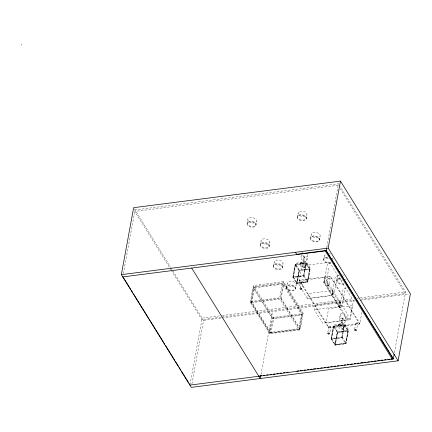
<?xml version="1.0" encoding="UTF-8"?>
<svg xmlns="http://www.w3.org/2000/svg" width="432" height="432" viewBox="0 0 432 432"><rect width="100%" height="100%" fill="white"/><g stroke="black" fill="none" stroke-linecap="round" stroke-linejoin="round"><path stroke-width="0.32" stroke-dasharray="2.16 1.62" d="M301.531 254.777C300.008 257.569 301.714 261.058 304.814 261.5C307.957 261.738 307.994 256.273 307.13 254.146M302.508 264.06L303.28 264.584L304.619 257.418L304.085 256.824L302.508 264.06L302.994 263.995L303.318 264.514M303.809 256.959L304.133 257.477L304.619 257.418M306.731 260.539C307.179 257.936 302.767 254.761 301.061 257.332M339.298 318.962C339.039 320.814 340.729 322.321 342.311 322.947C345.573 324.275 345.503 319.68 345.789 317.687C346.048 315.83 344.358 314.323 342.776 313.702C339.52 312.368 339.584 316.964 339.298 318.962C341.01 316.386 345.416 319.561 344.968 322.164M340.119 314.485C339.671 317.088 344.083 320.258 345.789 317.687M340.745 325.685L341.523 326.209L342.857 319.043L342.322 318.449L340.745 325.685L341.231 325.62L341.555 326.144M342.047 318.584L342.371 319.108L342.857 319.043M123.352 273.613L135.038 209.941L338.418 183.816L339.838 186.106M189.934 384.815L202.171 318.141L221.573 315.646M191.889 384.053L203.569 320.393L172.336 270.054M247.061 223.576L247.828 219.413M255.906 225.364A4.514 2.678 10.4 0 0 249.804 221.767A4.514 2.678 10.4 0 0 248.74 226.282A4.514 2.678 10.4 0 0 255.906 225.364L256.673 221.195A4.514 2.678 10.4 0 0 250.571 217.598A4.514 2.678 10.4 0 0 249.507 222.118A4.514 2.678 10.4 0 0 256.673 221.195M260.237 244.814L261.004 240.646M250.274 302.184L253.33 285.514L283.667 281.615L303.248 313.173L300.191 329.843L269.854 333.742L250.252 302.146L280.611 298.285L300.191 329.843M251.726 302.724L251.834 302.13L250.803 302.265L253.422 287.977L254.437 287.809L251.705 302.692L270.47 332.932L298.733 329.303L301.579 313.821L273.31 317.455L273.202 318.049L273.618 318.724L301.887 315.09L282.307 283.532L254.038 287.167L251.419 301.455L270.999 333.013L299.263 329.378M269.082 246.596A4.514 2.678 10.4 0 0 262.98 243A4.514 2.678 10.4 0 0 261.916 247.514A4.514 2.678 10.4 0 0 269.082 246.596L269.849 242.428A4.514 2.678 10.4 0 0 263.747 238.831A4.514 2.678 10.4 0 0 262.683 243.351A4.514 2.678 10.4 0 0 269.849 242.428M273.413 266.047L274.18 261.878M260.95 374.533L272.516 311.537M281.135 298.366L299.878 328.574L269.546 332.467L272.165 318.179L253.422 287.977M269.854 333.742L272.916 317.072M282.258 267.829A4.514 2.678 10.4 0 0 276.156 264.233A4.514 2.678 10.4 0 0 275.092 268.753A4.514 2.678 10.4 0 0 282.258 267.829L283.019 263.66A4.514 2.678 10.4 0 0 276.923 260.064A4.514 2.678 10.4 0 0 275.859 264.584A4.514 2.678 10.4 0 0 283.019 263.66M270.891 333.607L273.731 318.13L254.567 287.248L254.459 287.842L283.759 284.078L302.503 314.285L299.77 329.168M282.307 283.532L279.682 297.826L251.419 301.455M280.611 298.285L283.667 281.615M281.027 298.96L283.759 284.078M297.356 217.118L298.123 212.949M286.589 287.28L287.356 283.111M292.837 277.328L295.429 263.228L306.45 261.814L310.311 268.034L307.724 282.134L296.698 283.549L292.837 277.328L303.944 276.043L306.277 263.347L295.25 264.762L293.015 276.95L296.989 283.365L307.265 282.047L309.685 268.839L299.414 270.162L295.72 264.206L293.296 277.414L303.566 276.086L307.265 282.047M293.215 277.279L295.547 264.578L305.818 263.261L309.679 269.482L307.438 281.675L296.789 283.041M306.202 218.9A4.514 2.678 10.4 0 0 300.1 215.303A4.514 2.678 10.4 0 0 299.036 219.823A4.514 2.678 10.4 0 0 306.202 218.9L306.963 214.736A4.514 2.678 10.4 0 0 300.866 211.14A4.514 2.678 10.4 0 0 299.803 215.654A4.514 2.678 10.4 0 0 306.963 214.736M299.867 264.373L300.067 263.282L301.336 261.749L304.187 262.753L305.759 265.291L305.559 266.382L304.285 267.916L301.439 266.911L299.867 264.373L301.136 262.84L301.336 261.749M295.434 289.062A4.514 2.678 10.4 0 0 289.332 285.466A4.514 2.678 10.4 0 0 288.268 289.985A4.514 2.678 10.4 0 0 295.434 289.062L296.195 284.893A4.514 2.678 10.4 0 0 290.099 281.297A4.514 2.678 10.4 0 0 289.03 285.817A4.514 2.678 10.4 0 0 296.195 284.893M299.122 270.34L310.144 268.925L306.288 262.705L295.261 264.119L299.122 270.34L296.698 283.549L299.317 270.691L299.025 270.875M297.076 283.5L299.403 270.799L309.679 269.482M361.859 312.412L359.721 324.049L328.698 328.034L299.327 280.697L302.06 265.815L331.101 262.084M299.965 280.082L299.036 285.142L300.758 287.912M305.559 266.382L303.982 263.844L304.187 262.753M300.073 287.917L301.266 281.421L302.643 281.248L303.205 282.15L302.13 287.993M304.285 267.916L304.484 266.825L305.759 265.291M303.577 275.454L305.818 263.261M310.532 238.351L311.299 234.182M303.863 275.913L306.288 262.705M299.155 329.978L301.995 314.496M319.378 240.138A4.514 2.678 10.4 0 0 313.276 236.536A4.514 2.678 10.4 0 0 312.212 241.056A4.514 2.678 10.4 0 0 319.378 240.138L320.139 235.969A4.514 2.678 10.4 0 0 314.042 232.373A4.514 2.678 10.4 0 0 312.973 236.887A4.514 2.678 10.4 0 0 320.139 235.969M323.708 259.583L324.47 255.415M326.786 247.201L338.418 183.816M323.795 282.452L324.724 277.393M324.07 282.901L324.999 277.841M326.376 281.513L328.995 267.224M327.078 283.813L328.153 277.97L329.53 277.792L330.091 278.694L329.017 284.537M332.667 260.744L333.207 257.791M359.721 324.049L330.35 276.712L330.458 276.118L299.435 280.103L328.806 327.44L328.698 328.034M302.135 290.131L307.292 298.442L331.765 295.299L332.694 290.239L324.443 276.939M331.906 295.526L332.834 290.466L308.362 293.609L307.433 298.669L331.906 295.526L338.758 306.569L314.285 309.712M336.884 280.816L337.646 276.653M327.883 331.9L328.957 326.052L330.334 325.879L330.896 326.781L329.821 332.624M331.079 338.953L333.666 324.853L344.687 323.438L348.548 329.659L345.962 343.759L334.935 345.173L331.079 338.953L342.182 337.673L344.515 324.972L333.493 326.387L331.252 338.58L335.232 344.995L345.503 343.672L347.927 330.469L337.657 331.787L333.958 325.831L331.538 339.039L341.804 337.711L345.503 343.672M331.452 338.904L333.785 326.209L344.056 324.886L347.917 331.106L345.681 343.3L335.032 344.666M338.758 306.569L339.687 301.509L332.834 290.466M339.179 307.244L340.108 302.184M339.46 307.697L340.389 302.638M338.105 326.003L338.305 324.907L339.579 323.374L342.425 324.378L343.996 326.916L343.796 328.012L342.527 329.546L339.676 328.541L338.105 326.003L339.374 324.47L339.579 323.374M337.36 331.97L348.386 330.55L344.525 324.329L333.499 325.75L337.36 331.97L334.935 345.173L337.559 332.321L337.262 332.5M335.313 345.125L337.646 332.429L347.917 331.106M343.796 328.012L342.225 325.474L342.425 324.378M342.527 329.546L342.727 328.45L343.996 326.916M341.82 337.079L344.056 324.886M342.101 337.538L344.525 324.329M347.15 320.096L348.079 315.036L339.827 301.736L315.355 304.879L314.426 309.938L322.677 323.239L347.15 320.096L338.899 306.796M350.152 319.831L352.771 305.543L328.633 308.642L326.009 322.931L350.082 319.718M354.656 329.098L355.844 322.601L357.226 322.423L357.782 323.325L356.713 329.168M394.405 352.766L405.556 292.01L340.195 186.678M301.882 252.855L302.551 252.05M307.552 256.057C306.337 258.217 303.232 256.365 302.303 254.767M250.803 302.265L251.813 302.092M293.387 276.896L293.015 276.95L293.393 276.907M338.148 185.306L134.762 211.432L169.576 267.532M303.955 275.405L293.306 276.772L297.167 282.992M299.327 280.697L330.35 276.712M330.091 278.694L328.714 278.872L328.153 277.97M251.705 302.692L279.968 299.057L298.733 329.303M222.242 315.56L353.371 298.717M356.713 298.285L359.392 297.945M360.061 297.859L405.556 292.01M221.303 317.137L201.901 319.626L171.353 270.394M221.967 317.05L354.434 300.035M361.125 299.171L405.281 293.501L340.276 188.741M203.569 320.393L221.643 318.071M222.313 317.984L354.845 300.958M360.196 300.272L409.061 293.998M330.896 326.781L329.519 326.954L328.957 326.052M357.782 323.325L356.405 323.503L355.844 322.601M328.806 327.44L359.829 323.455L330.458 276.118M337.64 332.451L347.911 331.133M342.193 337.03L331.544 338.396L335.405 344.617M301.136 262.84L303.982 263.844M304.484 266.825L301.639 265.82L300.067 263.282M339.374 324.47L342.225 325.474M342.727 328.45L339.876 327.445L338.305 324.907M327.672 283.9L326.273 281.648L323.86 281.956L331.549 294.354L333.963 294.041L329.416 286.718M326.003 284.305L324.583 282.004L324.351 280.784L327.456 263.768L327.699 263.417L330.161 263.104L337.549 275.2L334.346 292.972L331.603 293.29L327.375 286.519M323.514 281.999L331.765 295.299M306.277 263.347L309.971 269.303L307.724 282.134M344.515 324.972L348.208 330.928L345.962 343.759M302.06 265.815L304.857 270.324M304.036 275.535L307.735 281.491L296.708 282.906L298.944 270.718L295.25 264.762M342.279 337.165L345.973 343.116L334.946 344.536L337.187 332.343L333.493 326.387M301.266 281.421L301.822 282.323M250.781 302.227L269.546 332.467M134.336 208.818L170.559 267.187M170.915 267.759L171.979 269.482M169.933 268.105L170.996 269.822M333.007 257.845A4.514 2.678 10.4 0 1 331.587 258.784M328.277 258.919A4.514 2.678 10.4 0 1 324.572 256.484A4.514 2.678 10.4 0 1 326.203 253.832M329.508 253.703A4.514 2.678 10.4 0 1 330.631 254.021M330.934 262.327A4.514 2.678 10.4 0 1 324.108 260.383A4.514 2.678 10.4 0 1 327.694 257.099M330.82 262.953A4.514 2.678 10.4 0 1 323.995 261.009A4.514 2.678 10.4 0 1 327.58 257.726M346.183 279.077A4.514 2.678 10.4 0 1 345.589 279.617M342.619 280.292A4.514 2.678 10.4 0 1 337.932 278.073A4.514 2.678 10.4 0 1 339.379 275.065M342.684 274.936A4.514 2.678 10.4 0 1 343.807 275.254M344.11 283.559A4.514 2.678 10.4 0 1 337.284 281.615A4.514 2.678 10.4 0 1 340.87 278.338M343.996 284.186A4.514 2.678 10.4 0 1 337.165 282.242A4.514 2.678 10.4 0 1 340.756 278.959M332.181 293.404L332.467 294.721L339.374 305.845L342.128 305.645L345.384 287.82L338.051 275.74L335.313 276.296L332.181 293.404M340.016 306.029L340.297 307.346L347.209 318.47L349.963 318.265L353.214 300.445L345.881 288.365L343.148 288.922L340.016 306.029M303.491 258.709C303.993 260.199 304.76 258.233 303.491 258.709M341.728 320.333C342.23 321.824 342.997 319.858 341.728 320.333M331.625 338.526L331.252 338.58L331.63 338.531M283.451 282.809L253.114 286.702L272.695 318.26L303.032 314.366L283.451 282.809M334.244 294.494L331.83 294.802L339.525 307.201L341.933 306.893L334.244 294.494M299.149 219.197A4.514 2.678 10.4 0 0 306.315 218.279A4.514 2.678 10.4 0 0 300.213 214.682A4.514 2.678 10.4 0 0 299.149 219.197M248.854 225.661A4.514 2.678 10.4 0 0 256.019 224.737A4.514 2.678 10.4 0 0 249.923 221.141A4.514 2.678 10.4 0 0 248.854 225.661M262.03 246.893A4.514 2.678 10.4 0 0 269.195 245.97A4.514 2.678 10.4 0 0 263.099 242.374A4.514 2.678 10.4 0 0 262.03 246.893M312.325 240.43A4.514 2.678 10.4 0 0 319.491 239.512A4.514 2.678 10.4 0 0 313.389 235.915A4.514 2.678 10.4 0 0 312.325 240.43M275.206 268.126A4.514 2.678 10.4 0 0 282.371 267.203A4.514 2.678 10.4 0 0 276.269 263.606A4.514 2.678 10.4 0 0 275.206 268.126M288.382 289.359A4.514 2.678 10.4 0 0 295.547 288.436A4.514 2.678 10.4 0 0 289.445 284.839A4.514 2.678 10.4 0 0 288.382 289.359"/><path stroke-width="0.65" d="M21.6 44.928L21.654 44.631M121.349 274.666L133.639 207.689L340.47 181.121L410.4 293.825L398.11 360.801L191.279 387.369L121.349 274.666L328.174 248.098L398.11 360.801M122.801 276.62L122.747 276.917L326.128 250.792L393.26 358.987L189.88 385.112L189.221 383.67M258.822 376.256L258.876 375.959M260.707 375.862L260.221 378.513L191.689 268.061M325.15 250.625L392.229 359.122L392.283 358.825M326.128 250.792L326.668 247.86M328.174 248.098L340.47 181.121M362.929 362.885L362.983 362.588M393.26 358.987L394.162 354.083M296.514 254.308L326.182 250.495L393.314 358.69L390.949 358.992M260.091 375.802L261.538 375.619M263.428 375.376L264.865 375.192M266.771 374.944L268.191 374.765M270.113 374.517L271.523 374.333M273.451 374.085L274.849 373.907M276.842 373.653L278.176 373.48M280.13 373.232L281.502 373.054M283.473 372.8L284.828 372.627M286.816 372.373L288.155 372.2M296.806 371.088L298.804 370.829M300.132 370.661L302.179 370.397M304.128 370.148L305.521 369.97M307.454 369.722L308.864 369.538M310.781 369.29L312.201 369.112M313.54 368.939L315.544 368.68M317.434 368.437L318.886 368.253M320.76 368.01L322.223 367.821M324.092 367.583L325.566 367.394M327.418 367.157L328.909 366.962M330.745 366.73L332.246 366.536M334.071 366.298L335.588 366.104M337.397 365.872L338.931 365.677M340.934 365.418L342.268 365.245M344.05 365.018L345.611 364.819M347.382 364.592L348.953 364.392M350.708 364.165L352.291 363.96M354.294 363.701L355.633 363.533M357.637 363.274L358.97 363.101M360.688 362.88L362.686 362.626M364.311 362.416L366.012 362.2M367.643 361.989L369.344 361.768M370.975 361.562L372.67 361.341M374.004 361.174L376.002 360.914M377.633 360.704L379.334 360.488M380.959 360.277L382.66 360.061M384.658 359.802L385.992 359.629M387.99 359.375L389.621 359.165M295.429 252.304L296.827 254.556M123.152 277.193L130.615 289.213M131.323 290.358L132.748 292.648M133.456 293.792L164.716 344.169M165.424 345.314L174.663 360.202M175.37 361.346L178.567 366.498M179.28 367.643L180.7 369.932M181.408 371.077L188.514 382.525M301.331 288.392L299.954 288.565L300.515 289.467L301.892 289.294L301.331 288.392M328.217 284.936L326.84 285.115L327.402 286.016L328.779 285.838L328.217 284.936M329.027 333.023L327.645 333.196L328.207 334.098L329.584 333.925L329.027 333.023M355.914 329.567L354.532 329.746L355.093 330.647L356.47 330.469L355.914 329.567"/></g></svg>
